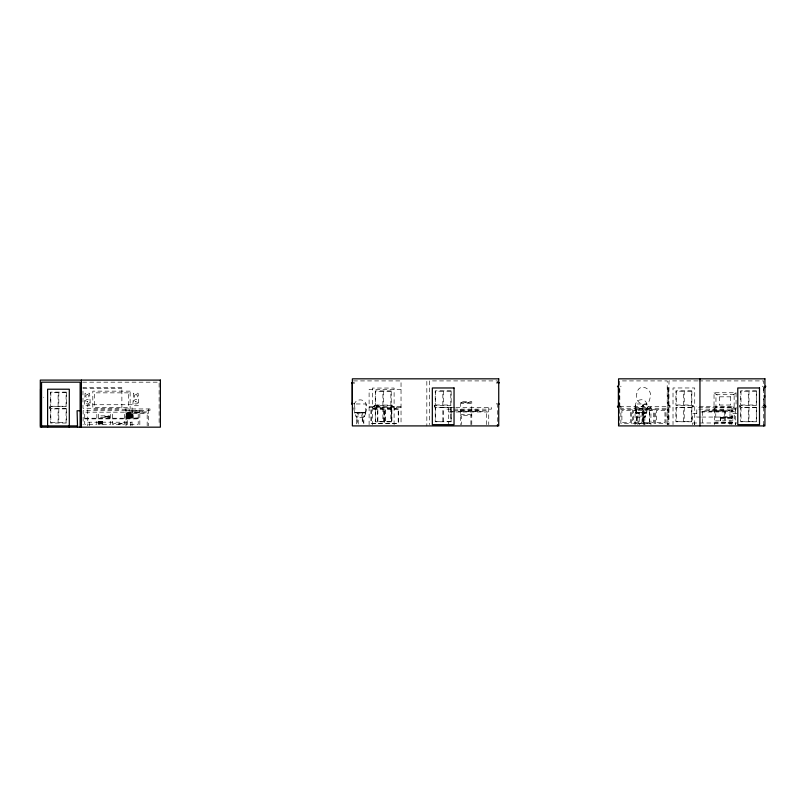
<?xml version="1.0" encoding="UTF-8"?>
<svg xmlns="http://www.w3.org/2000/svg" width="806" height="806" viewBox="0 0 806 806"><rect width="100%" height="100%" fill="white"/><g stroke="black" fill="none" stroke-linecap="round" stroke-linejoin="round"><path stroke-width="0.6" stroke-dasharray="4.03 3.02" d="M365.299 412.36L365.934 403.977L354.529 403.977L355.154 412.36M646.331 412.36L646.956 403.977L635.551 403.977L636.176 412.36M365.813 413.166L363.828 417.71L363.828 424.742L362.247 417.71L364.554 416.108L355.899 416.108L354.65 412.843L365.813 412.843L354.65 413.166M635.672 412.843L646.835 412.843L644.86 417.71L637.647 417.71C634.755 412.36 632.498 400.239 641.254 399.726C648.195 399.454 647.903 408.723 646.583 412.843M382.931 406.698L382.094 408.39L373.269 408.39L372.432 406.698M396.955 406.698L396.109 408.39L387.293 408.39L386.457 406.698M648.246 406.698L647.409 408.39L638.594 408.39L637.748 406.698M736.069 409.116L730.558 405.025L719.546 405.025L714.035 409.116L714.035 392.744L736.069 392.744L736.069 409.116L698.651 409.146M714.035 392.744L719.546 396.834L730.558 396.834L736.069 392.744M643.269 424.742L643.269 417.71L645.576 416.108L636.921 416.108L639.229 417.71L639.229 424.742L637.647 417.71L637.647 424.742M739.475 405.761L740.422 406.315L739.475 406.859M357.521 412.581L356.715 412.763L357.703 412.843L358.287 415.06L362.176 415.06L362.75 412.843L363.738 412.763L357.521 412.36M638.553 412.581L637.737 412.763L638.725 412.843L639.309 415.06L643.198 415.06L643.772 412.843L644.76 412.763L638.553 412.36M365.561 412.843C372.16 395.575 348.303 395.575 354.902 412.843M49.438 406.949L50.244 407.564L49.438 408.179M434.172 405.7L434.968 406.315L434.172 406.929M49.438 406.667L50.516 407.635L49.307 408.43M434.162 405.418L435.23 406.143L434.263 407.221M739.616 405.418L740.704 406.375L739.485 407.171M353.461 380.916L401.035 380.916L401.035 424.742M697.795 380.916L668.97 380.916L668.97 424.661M698.873 380.916L763.665 380.916L763.665 393.519M82.645 382.175L159.125 382.175L159.125 424.661M351.618 382.578L354.308 382.578L354.308 383.374L353.572 383.374M499.236 382.578L496.546 382.578L496.546 383.374M667.217 387.968L668.97 387.968M82.968 388.683L121.877 388.683M401.035 389.5L369.108 389.5L369.108 424.742M668.567 390.839L668.567 405.347M470.916 403.433L461.294 403.474L461.294 402.688L470.916 402.688L470.916 403.474M461.294 402.728L470.916 402.728M353.572 403.393L354.308 403.393L354.308 404.189M377.339 405.317L378.024 405.358M391.363 405.358L392.048 405.317M642.654 405.358L643.339 405.317M377.339 405.589L378.024 405.589M391.363 405.589L392.048 405.589M642.654 405.589L643.339 405.589M668.567 405.68L669.504 405.68M369.108 406.698L401.035 406.698M619.653 406.698L667.217 406.698M699.276 406.627L732.845 406.627L732.845 422.425L720.453 422.425L720.453 416.964L732.845 416.964M668.567 406.949L669.504 406.949M617.547 407.161L622.111 407.161L622.111 406.133L619.814 406.133L619.814 386.759L620.912 386.759L620.912 386.074M765.7 407.161L761.136 407.161L761.136 406.133L763.433 406.133L763.433 398.869M668.567 407.282L668.567 421.78M369.108 407.705L401.035 407.705M454.614 407.695L443.532 407.624L443.532 421.427L450.816 421.427L450.816 407.624M455.833 407.695L491.428 407.695L491.428 409.146L446.02 409.146L446.02 407.695M635.068 407.705L650.926 407.705M698.651 407.695L733.913 407.695L733.913 409.146M619.653 408.249L667.217 408.249M714.438 410.294L735.666 410.294M132.033 411.191L142.481 411.191L142.481 412.44L132.033 412.44M451.078 411.624L486.371 411.624M702.57 411.624L734.337 411.624L734.337 420.823L725.632 420.823L725.632 411.624M448.71 411.977L454.725 411.977M455.944 411.977L488.738 411.977M700.736 411.977L731.818 411.977M354.529 412.36L365.934 412.36M635.551 412.36L646.956 412.36M354.529 412.763L365.934 412.763M646.956 412.763L635.924 412.843M127.348 412.884L147.176 412.884M126.018 413.226L148.506 413.226M635.672 413.166L646.835 413.166M696.787 413.337L692.676 413.337L692.676 424.661M732.845 413.337L736.956 413.337M126.099 413.8L132.819 413.821L133.645 418.173L132.506 413.881L132.506 418.233M460.438 414.445L471.772 414.445M105.042 416.642L109.576 416.642M105.143 416.773L109.485 416.742M105.042 416.873L109.576 416.873M700.515 417.055L696.787 417.055L696.787 406.627M701.764 417.055L732.845 417.055M100.508 417.599L109.576 417.599M363.828 417.71L356.625 417.71L355.899 416.108L358.207 417.71L358.207 424.742L356.625 417.71L356.625 424.742M720.453 417.77L732.845 417.77M138.179 417.911L133.746 418.233M720.453 417.851L732.845 417.851M84.731 418.233L138.209 418.233M720.453 418.777L732.845 418.777M84.731 418.868L96.841 418.868M98.513 418.868L110.624 418.868M112.316 418.868L124.426 418.868M126.099 418.868L138.209 418.868M720.554 420.903L720.554 418.264M98.513 421.407L102.946 421.407L102.946 424.288M98.513 421.729L102.946 421.729M98.513 422.052L102.946 422.052M714.438 422.153L735.666 422.153M87.763 422.203L132.033 422.203M644.85 422.404L653.495 422.404L653.495 410.506L644.85 410.506L644.86 424.742L643.269 417.71M98.513 422.687L102.946 422.687M98.513 423.009L102.946 423.009M692.676 422.989L736.956 422.989M714.438 423.19L735.666 423.19M98.513 423.331L102.946 423.331M98.513 423.654L102.946 423.654M98.513 423.966L102.946 423.966M763.665 398.416L763.665 405.912M763.665 407.161L763.665 424.661M763.433 388.774L763.433 395.887M762.335 386.074L762.335 386.759M735.666 409.116L735.666 424.661M735.274 422.989L735.274 424.661M731.818 407.695L731.818 424.661M730.558 396.834L730.558 405.025M729.984 424.661L729.984 410.687L702.57 410.687L702.57 424.661M724.473 411.624L724.473 420.823L715.768 420.823L715.768 411.624M719.546 396.834L719.546 405.025M714.438 409.116L714.438 424.661M694.732 424.661L694.732 387.968L673.02 387.968L673.02 424.661M694.359 422.989L694.359 424.661M668.567 387.968L668.567 424.661M667.741 387.968L667.741 424.661M667.217 424.742L667.217 380.916L619.653 380.916L619.653 424.742M650.926 406.698L650.926 424.742M649.686 423.493L649.686 408.954L636.317 408.954L636.317 423.493M643.823 423.432L643.823 409.478L654.522 409.478L654.522 423.432L632.347 423.432L632.347 409.478L643.047 409.478L643.047 423.432M643.339 406.698L643.339 405.075L642.654 405.075L642.654 406.698M641.898 406.698L641.385 406.698M635.068 406.698L635.068 424.742M497.473 383.414L497.473 380.916L429.407 380.916L429.407 424.661M497.473 403.413L497.473 424.661M496.546 403.393L496.546 404.189M488.738 407.695L488.738 424.661M486.371 424.661L486.371 410.687L451.078 410.687L451.078 424.661M471.772 424.661L471.772 401.62L460.438 401.62L460.438 424.661M470.906 424.661L470.906 415.695L471.772 415.705L460.438 415.695L461.304 415.695L461.304 424.661M448.71 407.695L448.71 424.661M426.827 381.309L426.827 425.911M394.104 424.742L394.104 388.049L372.392 388.049L372.392 424.742M393.318 406.698L392.804 406.698M392.048 406.698L392.048 405.075L391.363 405.075L391.363 406.698M390.88 407.705L390.88 421.508L383.596 421.508L383.596 407.705M382.9 407.705L382.9 421.508L375.626 421.508L375.626 407.705M379.294 406.698L378.79 406.698M378.024 406.698L378.024 405.075L377.339 405.075L377.339 406.698M376.573 406.698L376.07 406.698M362.247 417.71L362.247 424.742M148.506 408.954L148.506 425.911M147.176 425.911L147.176 411.947L127.348 411.947L127.348 425.911M139.831 424.732L139.831 410.556L83.109 410.556L83.109 424.732M132.184 413.8L132.184 418.233M132.033 425.911L132.033 404.733L87.763 404.733L87.763 425.911M131.862 413.8L131.862 418.233M131.549 413.8L131.549 418.233M131.227 413.8L131.227 418.233M130.904 413.8L130.904 418.233M130.582 413.8L130.582 418.233M130.26 413.8L130.26 418.233M130.35 422.203L130.35 425.911M129.947 413.8L129.947 418.233M129.625 413.8L129.625 418.233M129.303 413.8L129.303 418.233M128.98 413.8L128.98 418.233M128.658 413.8L128.658 418.233M128.335 413.8L128.335 418.233M128.023 413.8L128.023 418.233M127.701 413.8L127.701 418.233M127.056 413.8L127.056 418.233M126.733 413.8L126.733 418.233M126.421 413.8L126.421 418.233M126.018 408.954L126.018 425.911M122.23 424.288L122.23 423.543L113.656 423.543L113.656 424.288M109.576 418.233L109.576 415.876L100.508 415.876L100.508 418.233M105.042 415.876L105.042 417.599M89.446 422.203L89.446 425.911M43.836 397.429L43.564 397.156M691.83 406.143C693.21 409.539 694.349 403.484 691.83 406.143M85.104 393.237L84.348 405.73L90.383 405.73L89.627 393.237L85.104 393.237M133.595 393.237L132.839 405.73L138.874 405.73L138.118 393.237L133.595 393.237M636.871 393.499C633.184 403.212 648.407 409.911 649.989 398.174C653.686 388.452 638.453 381.762 636.871 393.499M86.917 401.68L87.824 401.922L86.917 401.68M135.408 401.68L136.315 401.922L135.408 401.68M373.793 406.224C374.568 408.652 375.677 404.511 373.793 406.224M692.112 406.143C692.888 408.571 693.996 404.441 692.112 406.143M715.96 410.496L716.615 410.556L715.96 410.496M373.541 406.093C374.397 409.66 376.432 403.836 373.541 406.093M468.316 410.496L469.152 410.556L468.316 410.496M121.877 387.615L82.968 387.615L82.968 408.259L121.877 408.259L121.877 387.636M391.232 390.92L375.274 390.92L375.274 405.428L391.232 405.428L391.232 390.92M451.159 390.839L435.21 390.839L435.21 405.347L451.159 405.347L451.159 390.839M691.86 390.839L675.902 390.839L675.902 405.347L691.86 405.347L691.86 390.839M756.612 390.839L740.664 390.839L740.664 405.347L756.612 405.347L756.612 390.839M130.129 391.142L92.811 391.142L92.811 409.247L130.129 409.247L130.129 391.142M382.9 391.273L375.626 391.273L375.626 405.075L382.9 405.075L382.9 391.273M390.88 391.273L383.596 391.273L383.596 405.075L390.88 405.075L390.88 391.273M442.837 391.192L435.552 391.192L435.552 404.995L442.837 404.995L442.837 391.192M450.816 391.192L443.532 391.192L443.532 404.995L450.816 404.995L450.816 391.192M683.528 391.192L676.254 391.192L676.254 404.995L683.528 404.995L683.528 391.192M691.508 391.192L684.223 391.192L684.223 404.995L691.508 404.995L691.508 391.192M748.29 391.192L741.006 391.192L741.006 404.995L748.29 404.995L748.29 391.192M756.27 391.192L748.986 391.192L748.986 404.995L756.27 404.995L756.27 391.192M66.435 392.099L50.476 392.099L50.476 406.597L66.435 406.597L66.435 392.099M58.103 392.451L50.828 392.451L50.828 406.254L58.103 406.254L58.103 392.451M66.082 392.451L58.808 392.451L58.808 406.254L66.082 406.254L66.082 392.451M128.426 392.854L94.514 392.854L94.514 407.534L128.426 407.534L128.426 392.854M734.145 394.668L715.96 394.668L715.96 407.191L734.145 407.191L734.145 394.668M670.26 405.398L669.504 405.398L669.504 407.221L670.26 407.221L670.26 405.398M391.232 407.362L375.274 407.362L375.274 421.86L391.232 421.86L391.232 407.362M451.159 407.282L435.21 407.282L435.21 421.78L451.159 421.78L451.159 407.282M691.86 407.282L675.902 407.282L675.902 421.78L691.86 421.78L691.86 407.282M756.612 407.282L740.664 407.282L740.664 421.78L756.612 421.78L756.612 407.282M442.837 407.624L435.552 407.624L435.552 421.427L442.837 421.427L442.837 407.624M683.528 407.624L676.254 407.624L676.254 421.427L683.528 421.427L683.528 407.624M691.508 407.624L684.223 407.624L684.223 421.427L691.508 421.427L691.508 407.624M748.29 407.624L741.006 407.624L741.006 421.427L748.29 421.427L748.29 407.624M756.27 407.624L748.986 407.624L748.986 421.427L756.27 421.427L756.27 407.624M66.435 408.531L50.476 408.531L50.476 423.039L66.435 423.039L66.435 408.531M58.103 408.884L50.828 408.884L50.828 422.687L58.103 422.687L58.103 408.884M66.082 408.884L58.808 408.884L58.808 422.687L66.082 422.687L66.082 408.884M150.017 408.954L124.507 408.954L124.507 410.395L150.017 410.395L150.017 408.954M384.361 408.954L371.002 408.954L371.002 423.493L384.361 423.493L384.361 408.954M398.386 408.954L385.016 408.954L385.016 423.493L398.386 423.493L398.386 408.954M377.5 409.136L371.183 409.136L371.183 423.311L377.5 423.311L377.5 409.136M384.18 409.136L377.863 409.136L377.863 423.311L384.18 423.311L384.18 409.136M391.525 409.136L385.208 409.136L385.208 423.311L391.525 423.311L391.525 409.136M398.204 409.136L391.887 409.136L391.887 423.311L398.204 423.311L398.204 409.136M642.815 409.136L636.498 409.136L636.498 423.311L642.815 423.311L642.815 409.136M649.495 409.136L643.178 409.136L643.178 423.311L649.495 423.311L649.495 409.136M631.572 409.478L620.872 409.478L620.872 423.432L631.572 423.432L631.572 409.478M665.998 409.478L655.288 409.478L655.288 423.432L665.998 423.432L665.998 409.478M478.029 409.932L459.42 409.932L459.42 411.181L478.029 411.181L478.029 409.932M723.506 409.932L709.058 409.932L709.058 411.181L723.506 411.181L723.506 409.932M630.544 410.506L621.9 410.506L621.9 422.404L630.544 422.404L630.544 410.506M642.019 410.506L633.375 410.506L633.375 422.404L642.019 422.404L642.019 410.506M664.97 410.506L656.316 410.506L656.316 422.404L664.97 422.404L664.97 410.506M96.841 412.178L84.731 412.178L84.731 424.288L96.841 424.288L96.841 412.178M110.624 412.178L98.513 412.178L98.513 424.288L110.624 424.288L110.624 412.178M124.426 412.178L112.316 412.178L112.316 424.288L124.426 424.288L124.426 412.178M138.209 412.178L126.099 412.178L126.099 424.288L138.209 424.288L138.209 412.178M121.555 423.765L118.351 424.067L121.555 423.765M136.204 394.658L135.781 394.618A1.632 1.632 0 0 0 135.509 397.832L135.932 397.872A1.632 1.632 0 0 0 136.204 394.658M87.713 394.658L87.29 394.618A1.632 1.632 0 0 0 87.018 397.832L87.441 397.872A1.632 1.632 0 0 0 87.713 394.658M134.753 403.715A2.217 2.217 0 0 0 138.078 401.801A2.217 2.217 0 0 0 134.753 399.877A2.217 2.217 0 0 0 134.753 403.715M86.262 403.715A2.217 2.217 0 0 0 89.587 401.801A2.217 2.217 0 0 0 86.262 399.877A2.217 2.217 0 0 0 86.262 403.715"/><path stroke-width="1.21" d="M352.857 383.374L351.618 383.374L351.618 382.578M498.702 383.374L499.236 382.578M764.844 386.759L765.7 386.759L765.7 386.074M764.138 387.585L764.844 387.585M764.138 395.887L764.844 395.887M764.138 396.995L764.844 396.995M352.857 403.393L351.618 403.393L351.618 404.189M498.702 403.393L499.236 404.189M764.138 405.307L764.844 405.307M764.844 406.133L765.7 406.133L765.7 407.161M80.137 410.748L77.094 410.748L77.547 427.17M41.549 425.911L77.547 425.911M763.665 424.661L763.665 425.911M699.961 378.83L699.961 425.911M617.547 386.074L617.547 386.759L618.404 386.759L618.404 406.133L617.547 406.133L617.547 407.161M497.473 424.661L497.473 425.911M352.151 383.374L352.151 403.393M81.386 380.089L81.386 427.17M80.137 427.17L80.137 382.175L41.549 382.175L41.549 427.17M69.306 427.17L69.306 389.217L47.604 389.217L47.604 427.17M40.643 389.217L40.643 425.911M40.532 389.217L40.532 425.911M498.733 378.83L352.373 378.83L352.373 425.911L498.733 425.911L498.733 378.83M764.914 378.83L618.565 378.83L618.565 425.911L764.914 425.911L764.914 378.83M160.374 380.089L40.3 380.089L40.3 427.17L160.374 427.17L160.374 380.089M454.04 387.968L432.328 387.968L432.328 424.661L454.04 424.661L454.04 387.968M759.494 387.968L737.782 387.968L737.782 424.661L759.494 424.661L759.494 387.968"/></g></svg>
